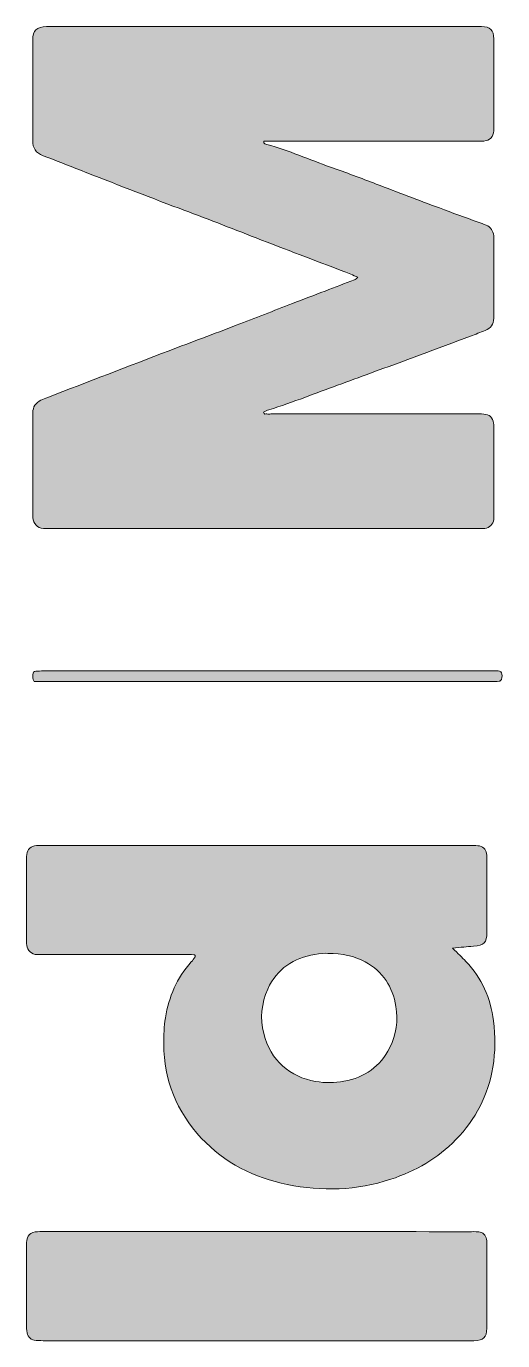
# Model space of a CAD drawing. Header units: millimetres. Extents: x 33 to 239, y -25 to 292.
# Drawn here: x 204.37 to 209.53, y 114.36 to 128.6 of the extents above; entities that cross this region are included whole.
import ezdxf

# ---------------------------------------------------------------- set-up
doc = ezdxf.new("R2010")
doc.units = ezdxf.units.MM
doc.header["$MEASUREMENT"] = 0
doc.layers.add('Layer 1', color=7, linetype='Continuous', lineweight=0)

msp = doc.modelspace()

# ---------------------------------------------------------------- hatches: boundary and pattern name
at = {"layer": 'Layer 1', "true_color": 0x8c8f8e, "transparency": 33554687}
h = msp.add_hatch(color=252, dxfattribs=at)
h.dxf.hatch_style = 2
edge = h.paths.add_edge_path()
edge.add_spline(control_points=[(207.96, 125.878), (207.906, 125.901), (207.858, 125.922), (207.809, 125.941), (207.492, 126.062), (207.174, 126.181), (206.858, 126.305), (206.581, 126.413), (206.304, 126.521), (206.025, 126.625), (205.668, 126.758), (205.314, 126.899), (204.958, 127.037), (204.823, 127.089), (204.689, 127.145), (204.553, 127.195), (204.474, 127.224), (204.44, 127.276), (204.44, 127.359), (204.441, 127.722), (204.44, 128.085), (204.441, 128.448), (204.441, 128.551), (204.484, 128.591), (204.588, 128.595), (204.611, 128.596), (204.634, 128.595), (204.657, 128.595), (206.177, 128.595), (207.696, 128.595), (209.216, 128.595), (209.243, 128.595), (209.27, 128.596), (209.296, 128.595), (209.393, 128.59), (209.427, 128.556), (209.432, 128.462), (209.432, 128.451), (209.432, 128.439), (209.432, 128.428), (209.432, 128.126), (209.432, 127.824), (209.432, 127.522), (209.432, 127.503), (209.433, 127.484), (209.431, 127.465), (209.424, 127.397), (209.389, 127.36), (209.323, 127.354), (209.289, 127.35), (209.254, 127.352), (209.22, 127.352), (208.502, 127.352), (207.784, 127.352), (207.066, 127.352), (207.024, 127.352), (206.982, 127.352), (206.94, 127.352), (206.937, 127.322), (206.96, 127.32), (206.975, 127.316), (207.211, 127.252), (207.434, 127.151), (207.664, 127.071), (207.83, 127.013), (207.994, 126.95), (208.158, 126.888), (208.386, 126.802), (208.614, 126.714), (208.843, 126.629), (208.982, 126.576), (209.122, 126.526), (209.261, 126.475), (209.29, 126.465), (209.319, 126.454), (209.347, 126.443), (209.398, 126.422), (209.423, 126.381), (209.43, 126.328), (209.433, 126.302), (209.432, 126.275), (209.432, 126.248), (209.432, 126), (209.432, 125.751), (209.432, 125.503), (209.432, 125.48), (209.432, 125.457), (209.431, 125.434), (209.427, 125.371), (209.399, 125.325), (209.338, 125.302), (209.285, 125.282), (209.232, 125.261), (209.178, 125.241), (208.817, 125.106), (208.456, 124.972), (208.095, 124.839), (207.858, 124.751), (207.621, 124.667), (207.386, 124.578), (207.257, 124.53), (207.128, 124.483), (206.997, 124.443), (206.976, 124.437), (206.957, 124.426), (206.937, 124.417), (206.943, 124.387), (206.962, 124.401), (206.974, 124.399), (206.988, 124.396), (207.004, 124.398), (207.019, 124.398), (207.752, 124.398), (208.486, 124.398), (209.219, 124.398), (209.253, 124.398), (209.287, 124.399), (209.322, 124.397), (209.385, 124.392), (209.419, 124.361), (209.429, 124.299), (209.432, 124.281), (209.432, 124.261), (209.432, 124.242), (209.432, 123.933), (209.432, 123.623), (209.432, 123.313), (209.432, 123.294), (209.432, 123.275), (209.43, 123.256), (209.422, 123.202), (209.387, 123.166), (209.333, 123.159), (209.307, 123.155), (209.28, 123.157), (209.253, 123.157), (207.71, 123.157), (206.168, 123.157), (204.625, 123.157), (204.602, 123.157), (204.579, 123.155), (204.557, 123.157), (204.491, 123.163), (204.446, 123.209), (204.441, 123.276), (204.44, 123.295), (204.441, 123.314), (204.441, 123.333), (204.441, 123.674), (204.441, 124.014), (204.441, 124.354), (204.441, 124.373), (204.441, 124.392), (204.441, 124.411), (204.442, 124.475), (204.472, 124.52), (204.529, 124.548), (204.552, 124.559), (204.578, 124.568), (204.603, 124.578), (205.04, 124.746), (205.478, 124.915), (205.916, 125.083), (206.158, 125.175), (206.401, 125.266), (206.644, 125.358), (206.847, 125.436), (207.048, 125.516), (207.251, 125.595), (207.368, 125.64), (207.486, 125.684), (207.604, 125.729), (207.711, 125.77), (207.818, 125.811), (207.924, 125.852), (207.934, 125.856), (207.943, 125.865), (207.96, 125.878)], knot_values=[0, 0, 0, 0, 1, 1, 1, 2, 2, 2, 3, 3, 3, 4, 4, 4, 5, 5, 5, 6, 6, 6, 7, 7, 7, 8, 8, 8, 9, 9, 9, 10, 10, 10, 11, 11, 11, 12, 12, 12, 13, 13, 13, 14, 14, 14, 15, 15, 15, 16, 16, 16, 17, 17, 17, 18, 18, 18, 19, 19, 19, 20, 20, 20, 21, 21, 21, 22, 22, 22, 23, 23, 23, 24, 24, 24, 25, 25, 25, 26, 26, 26, 27, 27, 27, 28, 28, 28, 29, 29, 29, 30, 30, 30, 31, 31, 31, 32, 32, 32, 33, 33, 33, 34, 34, 34, 35, 35, 35, 36, 36, 36, 37, 37, 37, 38, 38, 38, 39, 39, 39, 40, 40, 40, 41, 41, 41, 42, 42, 42, 43, 43, 43, 44, 44, 44, 45, 45, 45, 46, 46, 46, 47, 47, 47, 48, 48, 48, 49, 49, 49, 50, 50, 50, 51, 51, 51, 52, 52, 52, 53, 53, 53, 54, 54, 54, 55, 55, 55, 56, 56, 56, 57, 57, 57, 58, 58, 58, 59, 59, 59, 59], degree=3, periodic=0)
at = {"layer": 'Layer 1', "true_color": 0x020202, "transparency": 33554687}
h = msp.add_hatch(color=18, dxfattribs=at)
h.dxf.hatch_style = 2
edge = h.paths.add_edge_path()
edge.add_spline(control_points=[(204.457, 121.501), (204.438, 121.529), (204.441, 121.552), (204.442, 121.575), (204.442, 121.596), (204.452, 121.612), (204.475, 121.613), (204.501, 121.615), (204.528, 121.615), (204.555, 121.615), (206.173, 121.615), (207.791, 121.615), (209.41, 121.615), (209.425, 121.615), (209.441, 121.615), (209.456, 121.616), (209.52, 121.62), (209.527, 121.584), (209.514, 121.524), (209.512, 121.516), (209.499, 121.504), (209.49, 121.503), (209.459, 121.5), (209.429, 121.501), (209.398, 121.501), (209.039, 121.501), (208.681, 121.501), (208.322, 121.501), (207.074, 121.501), (205.825, 121.501), (204.577, 121.501), (204.535, 121.501), (204.494, 121.501), (204.457, 121.501)], knot_values=[0, 0, 0, 0, 1, 1, 1, 2, 2, 2, 3, 3, 3, 4, 4, 4, 5, 5, 5, 6, 6, 6, 7, 7, 7, 8, 8, 8, 9, 9, 9, 10, 10, 10, 11, 11, 11, 11], degree=3, periodic=0)
h = msp.add_hatch(color=18, dxfattribs=at)
h.dxf.hatch_style = 2
edge = h.paths.add_edge_path()
edge.add_spline(control_points=[(208.985, 118.614), (209.043, 118.555), (209.086, 118.513), (209.128, 118.469), (209.301, 118.289), (209.396, 118.072), (209.428, 117.827), (209.449, 117.659), (209.448, 117.491), (209.42, 117.324), (209.369, 117.021), (209.234, 116.761), (209.021, 116.541), (208.823, 116.336), (208.584, 116.2), (208.315, 116.111), (207.946, 115.988), (207.571, 115.979), (207.196, 116.054), (206.837, 116.126), (206.518, 116.286), (206.265, 116.557), (205.998, 116.843), (205.861, 117.183), (205.859, 117.575), (205.858, 117.67), (205.862, 117.765), (205.877, 117.86), (205.914, 118.088), (205.999, 118.292), (206.157, 118.464), (206.172, 118.48), (206.186, 118.499), (206.197, 118.519), (206.204, 118.529), (206.197, 118.542), (206.184, 118.543), (206.15, 118.545), (206.116, 118.545), (206.081, 118.545), (205.585, 118.545), (205.088, 118.545), (204.592, 118.545), (204.558, 118.545), (204.523, 118.547), (204.489, 118.545), (204.424, 118.543), (204.386, 118.594), (204.377, 118.641), (204.371, 118.67), (204.372, 118.702), (204.372, 118.732), (204.372, 119.003), (204.372, 119.275), (204.372, 119.546), (204.372, 119.573), (204.371, 119.6), (204.375, 119.626), (204.384, 119.689), (204.418, 119.719), (204.482, 119.724), (204.508, 119.726), (204.535, 119.725), (204.562, 119.725), (206.097, 119.725), (207.632, 119.725), (209.168, 119.725), (209.198, 119.725), (209.229, 119.726), (209.259, 119.723), (209.31, 119.718), (209.343, 119.688), (209.352, 119.637), (209.356, 119.615), (209.356, 119.591), (209.356, 119.569), (209.356, 119.312), (209.356, 119.056), (209.356, 118.8), (209.356, 118.796), (209.356, 118.793), (209.356, 118.789), (209.354, 118.669), (209.33, 118.645), (209.209, 118.635), (209.141, 118.63), (209.073, 118.623), (208.985, 118.614)], knot_values=[0, 0, 0, 0, 1, 1, 1, 2, 2, 2, 3, 3, 3, 4, 4, 4, 5, 5, 5, 6, 6, 6, 7, 7, 7, 8, 8, 8, 9, 9, 9, 10, 10, 10, 11, 11, 11, 12, 12, 12, 13, 13, 13, 14, 14, 14, 15, 15, 15, 16, 16, 16, 17, 17, 17, 18, 18, 18, 19, 19, 19, 20, 20, 20, 21, 21, 21, 22, 22, 22, 23, 23, 23, 24, 24, 24, 25, 25, 25, 26, 26, 26, 27, 27, 27, 28, 28, 28, 29, 29, 29, 29], degree=3, periodic=0)
edge = h.paths.add_edge_path()
edge.add_spline(control_points=[(207.634, 118.557), (207.601, 118.561), (207.548, 118.555), (207.495, 118.546), (207.262, 118.508), (207.085, 118.391), (206.985, 118.171), (206.914, 118.015), (206.9, 117.853), (206.941, 117.689), (207.012, 117.399), (207.228, 117.215), (207.502, 117.17), (207.605, 117.153), (207.707, 117.153), (207.809, 117.172), (208.033, 117.213), (208.202, 117.33), (208.305, 117.537), (208.376, 117.679), (208.395, 117.829), (208.371, 117.983), (208.337, 118.194), (208.231, 118.359), (208.04, 118.465), (207.92, 118.531), (207.79, 118.555), (207.634, 118.557)], knot_values=[0, 0, 0, 0, 1, 1, 1, 2, 2, 2, 3, 3, 3, 4, 4, 4, 5, 5, 5, 6, 6, 6, 7, 7, 7, 8, 8, 8, 9, 9, 9, 9], degree=3, periodic=0)
edge.add_line((207.634, 118.557), (207.634, 118.557))
h = msp.add_hatch(color=18, dxfattribs=at)
h.dxf.hatch_style = 2
edge = h.paths.add_edge_path()
edge.add_spline(control_points=[(206.863, 115.544), (207.63, 115.544), (208.397, 115.544), (209.164, 115.543), (209.198, 115.543), (209.233, 115.545), (209.267, 115.542), (209.312, 115.537), (209.343, 115.506), (209.352, 115.461), (209.356, 115.439), (209.356, 115.416), (209.356, 115.393), (209.356, 115.103), (209.356, 114.813), (209.356, 114.522), (209.356, 114.515), (209.356, 114.507), (209.356, 114.499), (209.352, 114.396), (209.322, 114.367), (209.215, 114.363), (209.196, 114.363), (209.177, 114.363), (209.158, 114.363), (207.631, 114.363), (206.105, 114.363), (204.579, 114.363), (204.544, 114.363), (204.51, 114.363), (204.476, 114.365), (204.423, 114.369), (204.391, 114.4), (204.38, 114.449), (204.373, 114.478), (204.372, 114.509), (204.372, 114.54), (204.372, 114.819), (204.372, 115.097), (204.372, 115.376), (204.372, 115.391), (204.372, 115.407), (204.373, 115.422), (204.378, 115.504), (204.414, 115.54), (204.493, 115.543), (204.524, 115.545), (204.554, 115.544), (204.585, 115.544), (205.344, 115.544), (206.104, 115.544), (206.863, 115.544)], knot_values=[0, 0, 0, 0, 1, 1, 1, 2, 2, 2, 3, 3, 3, 4, 4, 4, 5, 5, 5, 6, 6, 6, 7, 7, 7, 8, 8, 8, 9, 9, 9, 10, 10, 10, 11, 11, 11, 12, 12, 12, 13, 13, 13, 14, 14, 14, 15, 15, 15, 16, 16, 16, 17, 17, 17, 17], degree=3, periodic=0)

# ---------------------------------------------------------------- linework, layer by layer
at = {"layer": 'Layer 1', "color": 18, "lineweight": 0, "true_color": 0x000000}
for points, knots in [([(207.96, 125.878), (207.943, 125.865), (207.934, 125.856), (207.924, 125.852), (207.818, 125.811), (207.711, 125.77), (207.604, 125.729), (207.486, 125.684), (207.368, 125.64), (207.251, 125.595), (207.048, 125.516), (206.847, 125.436), (206.644, 125.358), (206.401, 125.266), (206.158, 125.175), (205.916, 125.083), (205.478, 124.915), (205.04, 124.746), (204.603, 124.578), (204.578, 124.568), (204.552, 124.559), (204.529, 124.548), (204.472, 124.52), (204.442, 124.475), (204.441, 124.411), (204.441, 124.392), (204.441, 124.373), (204.441, 124.354), (204.441, 124.014), (204.441, 123.674), (204.441, 123.333), (204.441, 123.314), (204.44, 123.295), (204.441, 123.276), (204.446, 123.209), (204.491, 123.163), (204.557, 123.157), (204.579, 123.155), (204.602, 123.157), (204.625, 123.157), (206.168, 123.157), (207.71, 123.157), (209.253, 123.157), (209.28, 123.157), (209.307, 123.155), (209.333, 123.159), (209.387, 123.166), (209.422, 123.202), (209.43, 123.256), (209.432, 123.275), (209.432, 123.294), (209.432, 123.313), (209.432, 123.623), (209.432, 123.933), (209.432, 124.242), (209.432, 124.261), (209.432, 124.281), (209.429, 124.299), (209.419, 124.361), (209.385, 124.392), (209.322, 124.397), (209.287, 124.399), (209.253, 124.398), (209.219, 124.398), (208.486, 124.398), (207.752, 124.398), (207.019, 124.398), (207.004, 124.398), (206.988, 124.396), (206.974, 124.399), (206.962, 124.401), (206.943, 124.387), (206.937, 124.417), (206.957, 124.426), (206.976, 124.437), (206.997, 124.443), (207.128, 124.483), (207.257, 124.53), (207.386, 124.578), (207.621, 124.667), (207.858, 124.751), (208.095, 124.839), (208.456, 124.972), (208.817, 125.106), (209.178, 125.241), (209.232, 125.261), (209.285, 125.282), (209.338, 125.302), (209.399, 125.325), (209.427, 125.371), (209.431, 125.434), (209.432, 125.457), (209.432, 125.48), (209.432, 125.503), (209.432, 125.751), (209.432, 126), (209.432, 126.248), (209.432, 126.275), (209.433, 126.302), (209.43, 126.328), (209.423, 126.381), (209.398, 126.422), (209.347, 126.443), (209.319, 126.454), (209.29, 126.465), (209.261, 126.475), (209.122, 126.526), (208.982, 126.576), (208.843, 126.629), (208.614, 126.714), (208.386, 126.802), (208.158, 126.888), (207.994, 126.95), (207.83, 127.013), (207.664, 127.071), (207.434, 127.151), (207.211, 127.252), (206.975, 127.316), (206.96, 127.32), (206.937, 127.322), (206.94, 127.352), (206.982, 127.352), (207.024, 127.352), (207.066, 127.352), (207.784, 127.352), (208.502, 127.352), (209.22, 127.352), (209.254, 127.352), (209.289, 127.35), (209.323, 127.354), (209.389, 127.36), (209.424, 127.397), (209.431, 127.465), (209.433, 127.484), (209.432, 127.503), (209.432, 127.522), (209.432, 127.824), (209.432, 128.126), (209.432, 128.428), (209.432, 128.439), (209.432, 128.451), (209.432, 128.462), (209.427, 128.556), (209.393, 128.59), (209.296, 128.595), (209.27, 128.596), (209.243, 128.595), (209.216, 128.595), (207.696, 128.595), (206.177, 128.595), (204.657, 128.595), (204.634, 128.595), (204.611, 128.596), (204.588, 128.595), (204.484, 128.591), (204.441, 128.551), (204.441, 128.448), (204.44, 128.085), (204.441, 127.722), (204.44, 127.359), (204.44, 127.276), (204.474, 127.224), (204.553, 127.195), (204.689, 127.145), (204.823, 127.089), (204.958, 127.037), (205.314, 126.899), (205.668, 126.758), (206.025, 126.625), (206.304, 126.521), (206.581, 126.413), (206.858, 126.305), (207.174, 126.181), (207.492, 126.062), (207.809, 125.941), (207.858, 125.922), (207.906, 125.901), (207.96, 125.878)], [0, 0, 0, 0, 1, 1, 1, 2, 2, 2, 3, 3, 3, 4, 4, 4, 5, 5, 5, 6, 6, 6, 7, 7, 7, 8, 8, 8, 9, 9, 9, 10, 10, 10, 11, 11, 11, 12, 12, 12, 13, 13, 13, 14, 14, 14, 15, 15, 15, 16, 16, 16, 17, 17, 17, 18, 18, 18, 19, 19, 19, 20, 20, 20, 21, 21, 21, 22, 22, 22, 23, 23, 23, 24, 24, 24, 25, 25, 25, 26, 26, 26, 27, 27, 27, 28, 28, 28, 29, 29, 29, 30, 30, 30, 31, 31, 31, 32, 32, 32, 33, 33, 33, 34, 34, 34, 35, 35, 35, 36, 36, 36, 37, 37, 37, 38, 38, 38, 39, 39, 39, 40, 40, 40, 41, 41, 41, 42, 42, 42, 43, 43, 43, 44, 44, 44, 45, 45, 45, 46, 46, 46, 47, 47, 47, 48, 48, 48, 49, 49, 49, 50, 50, 50, 51, 51, 51, 52, 52, 52, 53, 53, 53, 54, 54, 54, 55, 55, 55, 56, 56, 56, 57, 57, 57, 58, 58, 58, 59, 59, 59, 59]), ([(207.96, 125.878), (207.906, 125.901), (207.858, 125.922), (207.809, 125.941), (207.492, 126.062), (207.174, 126.181), (206.858, 126.305), (206.581, 126.413), (206.304, 126.521), (206.025, 126.625), (205.668, 126.758), (205.314, 126.899), (204.958, 127.037), (204.823, 127.089), (204.689, 127.145), (204.553, 127.195), (204.474, 127.224), (204.44, 127.276), (204.44, 127.359), (204.441, 127.722), (204.44, 128.085), (204.441, 128.448), (204.441, 128.551), (204.484, 128.591), (204.588, 128.595), (204.611, 128.596), (204.634, 128.595), (204.657, 128.595), (206.177, 128.595), (207.696, 128.595), (209.216, 128.595), (209.243, 128.595), (209.27, 128.596), (209.296, 128.595), (209.393, 128.59), (209.427, 128.556), (209.432, 128.462), (209.432, 128.451), (209.432, 128.439), (209.432, 128.428), (209.432, 128.126), (209.432, 127.824), (209.432, 127.522), (209.432, 127.503), (209.433, 127.484), (209.431, 127.465), (209.424, 127.397), (209.389, 127.36), (209.323, 127.354), (209.289, 127.35), (209.254, 127.352), (209.22, 127.352), (208.502, 127.352), (207.784, 127.352), (207.066, 127.352), (207.024, 127.352), (206.982, 127.352), (206.94, 127.352), (206.937, 127.322), (206.96, 127.32), (206.975, 127.316), (207.211, 127.252), (207.434, 127.151), (207.664, 127.071), (207.83, 127.013), (207.994, 126.95), (208.158, 126.888), (208.386, 126.802), (208.614, 126.714), (208.843, 126.629), (208.982, 126.576), (209.122, 126.526), (209.261, 126.475), (209.29, 126.465), (209.319, 126.454), (209.347, 126.443), (209.398, 126.422), (209.423, 126.381), (209.43, 126.328), (209.433, 126.302), (209.432, 126.275), (209.432, 126.248), (209.432, 126), (209.432, 125.751), (209.432, 125.503), (209.432, 125.48), (209.432, 125.457), (209.431, 125.434), (209.427, 125.371), (209.399, 125.325), (209.338, 125.302), (209.285, 125.282), (209.232, 125.261), (209.178, 125.241), (208.817, 125.106), (208.456, 124.972), (208.095, 124.839), (207.858, 124.751), (207.621, 124.667), (207.386, 124.578), (207.257, 124.53), (207.128, 124.483), (206.997, 124.443), (206.976, 124.437), (206.957, 124.426), (206.937, 124.417), (206.943, 124.387), (206.962, 124.401), (206.974, 124.399), (206.988, 124.396), (207.004, 124.398), (207.019, 124.398), (207.752, 124.398), (208.486, 124.398), (209.219, 124.398), (209.253, 124.398), (209.287, 124.399), (209.322, 124.397), (209.385, 124.392), (209.419, 124.361), (209.429, 124.299), (209.432, 124.281), (209.432, 124.261), (209.432, 124.242), (209.432, 123.933), (209.432, 123.623), (209.432, 123.313), (209.432, 123.294), (209.432, 123.275), (209.43, 123.256), (209.422, 123.202), (209.387, 123.166), (209.333, 123.159), (209.307, 123.155), (209.28, 123.157), (209.253, 123.157), (207.71, 123.157), (206.168, 123.157), (204.625, 123.157), (204.602, 123.157), (204.579, 123.155), (204.557, 123.157), (204.491, 123.163), (204.446, 123.209), (204.441, 123.276), (204.44, 123.295), (204.441, 123.314), (204.441, 123.333), (204.441, 123.674), (204.441, 124.014), (204.441, 124.354), (204.441, 124.373), (204.441, 124.392), (204.441, 124.411), (204.442, 124.475), (204.472, 124.52), (204.529, 124.548), (204.552, 124.559), (204.578, 124.568), (204.603, 124.578), (205.04, 124.746), (205.478, 124.915), (205.916, 125.083), (206.158, 125.175), (206.401, 125.266), (206.644, 125.358), (206.847, 125.436), (207.048, 125.516), (207.251, 125.595), (207.368, 125.64), (207.486, 125.684), (207.604, 125.729), (207.711, 125.77), (207.818, 125.811), (207.924, 125.852), (207.934, 125.856), (207.943, 125.865), (207.96, 125.878)], [0, 0, 0, 0, 1, 1, 1, 2, 2, 2, 3, 3, 3, 4, 4, 4, 5, 5, 5, 6, 6, 6, 7, 7, 7, 8, 8, 8, 9, 9, 9, 10, 10, 10, 11, 11, 11, 12, 12, 12, 13, 13, 13, 14, 14, 14, 15, 15, 15, 16, 16, 16, 17, 17, 17, 18, 18, 18, 19, 19, 19, 20, 20, 20, 21, 21, 21, 22, 22, 22, 23, 23, 23, 24, 24, 24, 25, 25, 25, 26, 26, 26, 27, 27, 27, 28, 28, 28, 29, 29, 29, 30, 30, 30, 31, 31, 31, 32, 32, 32, 33, 33, 33, 34, 34, 34, 35, 35, 35, 36, 36, 36, 37, 37, 37, 38, 38, 38, 39, 39, 39, 40, 40, 40, 41, 41, 41, 42, 42, 42, 43, 43, 43, 44, 44, 44, 45, 45, 45, 46, 46, 46, 47, 47, 47, 48, 48, 48, 49, 49, 49, 50, 50, 50, 51, 51, 51, 52, 52, 52, 53, 53, 53, 54, 54, 54, 55, 55, 55, 56, 56, 56, 57, 57, 57, 58, 58, 58, 59, 59, 59, 59]), ([(204.457, 121.501), (204.494, 121.501), (204.535, 121.501), (204.577, 121.501), (205.825, 121.501), (207.074, 121.501), (208.322, 121.501), (208.681, 121.501), (209.039, 121.501), (209.398, 121.501), (209.429, 121.501), (209.459, 121.5), (209.49, 121.503), (209.499, 121.504), (209.512, 121.516), (209.514, 121.524), (209.527, 121.584), (209.52, 121.62), (209.456, 121.616), (209.441, 121.615), (209.425, 121.615), (209.41, 121.615), (207.791, 121.615), (206.173, 121.615), (204.555, 121.615), (204.528, 121.615), (204.501, 121.615), (204.475, 121.613), (204.452, 121.612), (204.442, 121.596), (204.442, 121.575), (204.441, 121.552), (204.438, 121.529), (204.457, 121.501)], [0, 0, 0, 0, 1, 1, 1, 2, 2, 2, 3, 3, 3, 4, 4, 4, 5, 5, 5, 6, 6, 6, 7, 7, 7, 8, 8, 8, 9, 9, 9, 10, 10, 10, 11, 11, 11, 11]), ([(204.457, 121.501), (204.438, 121.529), (204.441, 121.552), (204.442, 121.575), (204.442, 121.596), (204.452, 121.612), (204.475, 121.613), (204.501, 121.615), (204.528, 121.615), (204.555, 121.615), (206.173, 121.615), (207.791, 121.615), (209.41, 121.615), (209.425, 121.615), (209.441, 121.615), (209.456, 121.616), (209.52, 121.62), (209.527, 121.584), (209.514, 121.524), (209.512, 121.516), (209.499, 121.504), (209.49, 121.503), (209.459, 121.5), (209.429, 121.501), (209.398, 121.501), (209.039, 121.501), (208.681, 121.501), (208.322, 121.501), (207.074, 121.501), (205.825, 121.501), (204.577, 121.501), (204.535, 121.501), (204.494, 121.501), (204.457, 121.501)], [0, 0, 0, 0, 1, 1, 1, 2, 2, 2, 3, 3, 3, 4, 4, 4, 5, 5, 5, 6, 6, 6, 7, 7, 7, 8, 8, 8, 9, 9, 9, 10, 10, 10, 11, 11, 11, 11]), ([(208.985, 118.614), (209.073, 118.623), (209.141, 118.63), (209.209, 118.635), (209.33, 118.645), (209.354, 118.669), (209.356, 118.789), (209.356, 118.793), (209.356, 118.796), (209.356, 118.8), (209.356, 119.056), (209.356, 119.312), (209.356, 119.569), (209.356, 119.591), (209.356, 119.615), (209.352, 119.637), (209.343, 119.688), (209.31, 119.718), (209.259, 119.723), (209.229, 119.726), (209.198, 119.725), (209.168, 119.725), (207.632, 119.725), (206.097, 119.725), (204.562, 119.725), (204.535, 119.725), (204.508, 119.726), (204.482, 119.724), (204.418, 119.719), (204.384, 119.689), (204.375, 119.626), (204.371, 119.6), (204.372, 119.573), (204.372, 119.546), (204.372, 119.275), (204.372, 119.003), (204.372, 118.732), (204.372, 118.702), (204.371, 118.67), (204.377, 118.641), (204.386, 118.594), (204.424, 118.543), (204.489, 118.545), (204.523, 118.547), (204.558, 118.545), (204.592, 118.545), (205.088, 118.545), (205.585, 118.545), (206.081, 118.545), (206.116, 118.545), (206.15, 118.545), (206.184, 118.543), (206.197, 118.542), (206.204, 118.529), (206.197, 118.519), (206.186, 118.499), (206.172, 118.48), (206.157, 118.464), (205.999, 118.292), (205.914, 118.088), (205.877, 117.86), (205.862, 117.765), (205.858, 117.67), (205.859, 117.575), (205.861, 117.183), (205.998, 116.843), (206.265, 116.557), (206.518, 116.286), (206.837, 116.126), (207.196, 116.054), (207.571, 115.979), (207.946, 115.988), (208.315, 116.111), (208.584, 116.2), (208.823, 116.336), (209.021, 116.541), (209.234, 116.761), (209.369, 117.021), (209.42, 117.324), (209.448, 117.491), (209.449, 117.659), (209.428, 117.827), (209.396, 118.072), (209.301, 118.289), (209.128, 118.469), (209.086, 118.513), (209.043, 118.555), (208.985, 118.614)], [0, 0, 0, 0, 1, 1, 1, 2, 2, 2, 3, 3, 3, 4, 4, 4, 5, 5, 5, 6, 6, 6, 7, 7, 7, 8, 8, 8, 9, 9, 9, 10, 10, 10, 11, 11, 11, 12, 12, 12, 13, 13, 13, 14, 14, 14, 15, 15, 15, 16, 16, 16, 17, 17, 17, 18, 18, 18, 19, 19, 19, 20, 20, 20, 21, 21, 21, 22, 22, 22, 23, 23, 23, 24, 24, 24, 25, 25, 25, 26, 26, 26, 27, 27, 27, 28, 28, 28, 29, 29, 29, 29]), ([(208.985, 118.614), (209.043, 118.555), (209.086, 118.513), (209.128, 118.469), (209.301, 118.289), (209.396, 118.072), (209.428, 117.827), (209.449, 117.659), (209.448, 117.491), (209.42, 117.324), (209.369, 117.021), (209.234, 116.761), (209.021, 116.541), (208.823, 116.336), (208.584, 116.2), (208.315, 116.111), (207.946, 115.988), (207.571, 115.979), (207.196, 116.054), (206.837, 116.126), (206.518, 116.286), (206.265, 116.557), (205.998, 116.843), (205.861, 117.183), (205.859, 117.575), (205.858, 117.67), (205.862, 117.765), (205.877, 117.86), (205.914, 118.088), (205.999, 118.292), (206.157, 118.464), (206.172, 118.48), (206.186, 118.499), (206.197, 118.519), (206.204, 118.529), (206.197, 118.542), (206.184, 118.543), (206.15, 118.545), (206.116, 118.545), (206.081, 118.545), (205.585, 118.545), (205.088, 118.545), (204.592, 118.545), (204.558, 118.545), (204.523, 118.547), (204.489, 118.545), (204.424, 118.543), (204.386, 118.594), (204.377, 118.641), (204.371, 118.67), (204.372, 118.702), (204.372, 118.732), (204.372, 119.003), (204.372, 119.275), (204.372, 119.546), (204.372, 119.573), (204.371, 119.6), (204.375, 119.626), (204.384, 119.689), (204.418, 119.719), (204.482, 119.724), (204.508, 119.726), (204.535, 119.725), (204.562, 119.725), (206.097, 119.725), (207.632, 119.725), (209.168, 119.725), (209.198, 119.725), (209.229, 119.726), (209.259, 119.723), (209.31, 119.718), (209.343, 119.688), (209.352, 119.637), (209.356, 119.615), (209.356, 119.591), (209.356, 119.569), (209.356, 119.312), (209.356, 119.056), (209.356, 118.8), (209.356, 118.796), (209.356, 118.793), (209.356, 118.789), (209.354, 118.669), (209.33, 118.645), (209.209, 118.635), (209.141, 118.63), (209.073, 118.623), (208.985, 118.614)], [0, 0, 0, 0, 1, 1, 1, 2, 2, 2, 3, 3, 3, 4, 4, 4, 5, 5, 5, 6, 6, 6, 7, 7, 7, 8, 8, 8, 9, 9, 9, 10, 10, 10, 11, 11, 11, 12, 12, 12, 13, 13, 13, 14, 14, 14, 15, 15, 15, 16, 16, 16, 17, 17, 17, 18, 18, 18, 19, 19, 19, 20, 20, 20, 21, 21, 21, 22, 22, 22, 23, 23, 23, 24, 24, 24, 25, 25, 25, 26, 26, 26, 27, 27, 27, 28, 28, 28, 29, 29, 29, 29]), ([(207.634, 118.557), (207.601, 118.561), (207.548, 118.555), (207.495, 118.546), (207.262, 118.508), (207.085, 118.391), (206.985, 118.171), (206.914, 118.015), (206.9, 117.853), (206.941, 117.689), (207.012, 117.399), (207.228, 117.215), (207.502, 117.17), (207.605, 117.153), (207.707, 117.153), (207.809, 117.172), (208.033, 117.213), (208.202, 117.33), (208.305, 117.537), (208.376, 117.679), (208.395, 117.829), (208.371, 117.983), (208.337, 118.194), (208.231, 118.359), (208.04, 118.465), (207.92, 118.531), (207.79, 118.555), (207.634, 118.557)], [0, 0, 0, 0, 1, 1, 1, 2, 2, 2, 3, 3, 3, 4, 4, 4, 5, 5, 5, 6, 6, 6, 7, 7, 7, 8, 8, 8, 9, 9, 9, 9]), ([(207.634, 118.557), (207.79, 118.555), (207.92, 118.531), (208.04, 118.465), (208.231, 118.359), (208.337, 118.194), (208.371, 117.983), (208.395, 117.829), (208.376, 117.679), (208.305, 117.537), (208.202, 117.33), (208.033, 117.213), (207.809, 117.172), (207.707, 117.153), (207.605, 117.153), (207.502, 117.17), (207.228, 117.215), (207.012, 117.399), (206.941, 117.689), (206.9, 117.853), (206.914, 118.015), (206.985, 118.171), (207.085, 118.391), (207.262, 118.508), (207.495, 118.546), (207.548, 118.555), (207.601, 118.561), (207.634, 118.557)], [0, 0, 0, 0, 1, 1, 1, 2, 2, 2, 3, 3, 3, 4, 4, 4, 5, 5, 5, 6, 6, 6, 7, 7, 7, 8, 8, 8, 9, 9, 9, 9]), ([(206.863, 115.544), (206.104, 115.544), (205.344, 115.544), (204.585, 115.544), (204.554, 115.544), (204.524, 115.545), (204.493, 115.543), (204.414, 115.54), (204.378, 115.504), (204.373, 115.422), (204.372, 115.407), (204.372, 115.391), (204.372, 115.376), (204.372, 115.097), (204.372, 114.819), (204.372, 114.54), (204.372, 114.509), (204.373, 114.478), (204.38, 114.449), (204.391, 114.4), (204.423, 114.369), (204.476, 114.365), (204.51, 114.363), (204.544, 114.363), (204.579, 114.363), (206.105, 114.363), (207.631, 114.363), (209.158, 114.363), (209.177, 114.363), (209.196, 114.363), (209.215, 114.363), (209.322, 114.367), (209.352, 114.396), (209.356, 114.499), (209.356, 114.507), (209.356, 114.515), (209.356, 114.522), (209.356, 114.813), (209.356, 115.103), (209.356, 115.393), (209.356, 115.416), (209.356, 115.439), (209.352, 115.461), (209.343, 115.506), (209.312, 115.537), (209.267, 115.542), (209.233, 115.545), (209.198, 115.543), (209.164, 115.543), (208.397, 115.544), (207.63, 115.544), (206.863, 115.544)], [0, 0, 0, 0, 1, 1, 1, 2, 2, 2, 3, 3, 3, 4, 4, 4, 5, 5, 5, 6, 6, 6, 7, 7, 7, 8, 8, 8, 9, 9, 9, 10, 10, 10, 11, 11, 11, 12, 12, 12, 13, 13, 13, 14, 14, 14, 15, 15, 15, 16, 16, 16, 17, 17, 17, 17]), ([(206.863, 115.544), (207.63, 115.544), (208.397, 115.544), (209.164, 115.543), (209.198, 115.543), (209.233, 115.545), (209.267, 115.542), (209.312, 115.537), (209.343, 115.506), (209.352, 115.461), (209.356, 115.439), (209.356, 115.416), (209.356, 115.393), (209.356, 115.103), (209.356, 114.813), (209.356, 114.522), (209.356, 114.515), (209.356, 114.507), (209.356, 114.499), (209.352, 114.396), (209.322, 114.367), (209.215, 114.363), (209.196, 114.363), (209.177, 114.363), (209.158, 114.363), (207.631, 114.363), (206.105, 114.363), (204.579, 114.363), (204.544, 114.363), (204.51, 114.363), (204.476, 114.365), (204.423, 114.369), (204.391, 114.4), (204.38, 114.449), (204.373, 114.478), (204.372, 114.509), (204.372, 114.54), (204.372, 114.819), (204.372, 115.097), (204.372, 115.376), (204.372, 115.391), (204.372, 115.407), (204.373, 115.422), (204.378, 115.504), (204.414, 115.54), (204.493, 115.543), (204.524, 115.545), (204.554, 115.544), (204.585, 115.544), (205.344, 115.544), (206.104, 115.544), (206.863, 115.544)], [0, 0, 0, 0, 1, 1, 1, 2, 2, 2, 3, 3, 3, 4, 4, 4, 5, 5, 5, 6, 6, 6, 7, 7, 7, 8, 8, 8, 9, 9, 9, 10, 10, 10, 11, 11, 11, 12, 12, 12, 13, 13, 13, 14, 14, 14, 15, 15, 15, 16, 16, 16, 17, 17, 17, 17])]:
    msp.add_open_spline(points, degree=3, knots=knots, dxfattribs=at)
at = {"layer": 'Layer 1'}
for points, knots in [([(207.96, 125.878), (207.906, 125.901), (207.858, 125.922), (207.809, 125.941), (207.492, 126.062), (207.174, 126.181), (206.858, 126.305), (206.581, 126.413), (206.304, 126.521), (206.025, 126.625), (205.668, 126.758), (205.314, 126.899), (204.958, 127.037), (204.823, 127.089), (204.689, 127.145), (204.553, 127.195), (204.474, 127.224), (204.44, 127.276), (204.44, 127.359), (204.441, 127.722), (204.44, 128.085), (204.441, 128.448), (204.441, 128.551), (204.484, 128.591), (204.588, 128.595), (204.611, 128.596), (204.634, 128.595), (204.657, 128.595), (206.177, 128.595), (207.696, 128.595), (209.216, 128.595), (209.243, 128.595), (209.27, 128.596), (209.296, 128.595), (209.393, 128.59), (209.427, 128.556), (209.432, 128.462), (209.432, 128.451), (209.432, 128.439), (209.432, 128.428), (209.432, 128.126), (209.432, 127.824), (209.432, 127.522), (209.432, 127.503), (209.433, 127.484), (209.431, 127.465), (209.424, 127.397), (209.389, 127.36), (209.323, 127.354), (209.289, 127.35), (209.254, 127.352), (209.22, 127.352), (208.502, 127.352), (207.784, 127.352), (207.066, 127.352), (207.024, 127.352), (206.982, 127.352), (206.94, 127.352), (206.937, 127.322), (206.96, 127.32), (206.975, 127.316), (207.211, 127.252), (207.434, 127.151), (207.664, 127.071), (207.83, 127.013), (207.994, 126.95), (208.158, 126.888), (208.386, 126.802), (208.614, 126.714), (208.843, 126.629), (208.982, 126.576), (209.122, 126.526), (209.261, 126.475), (209.29, 126.465), (209.319, 126.454), (209.347, 126.443), (209.398, 126.422), (209.423, 126.381), (209.43, 126.328), (209.433, 126.302), (209.432, 126.275), (209.432, 126.248), (209.432, 126), (209.432, 125.751), (209.432, 125.503), (209.432, 125.48), (209.432, 125.457), (209.431, 125.434), (209.427, 125.371), (209.399, 125.325), (209.338, 125.302), (209.285, 125.282), (209.232, 125.261), (209.178, 125.241), (208.817, 125.106), (208.456, 124.972), (208.095, 124.839), (207.858, 124.751), (207.621, 124.667), (207.386, 124.578), (207.257, 124.53), (207.128, 124.483), (206.997, 124.443), (206.976, 124.437), (206.957, 124.426), (206.937, 124.417), (206.943, 124.387), (206.962, 124.401), (206.974, 124.399), (206.988, 124.396), (207.004, 124.398), (207.019, 124.398), (207.752, 124.398), (208.486, 124.398), (209.219, 124.398), (209.253, 124.398), (209.287, 124.399), (209.322, 124.397), (209.385, 124.392), (209.419, 124.361), (209.429, 124.299), (209.432, 124.281), (209.432, 124.261), (209.432, 124.242), (209.432, 123.933), (209.432, 123.623), (209.432, 123.313), (209.432, 123.294), (209.432, 123.275), (209.43, 123.256), (209.422, 123.202), (209.387, 123.166), (209.333, 123.159), (209.307, 123.155), (209.28, 123.157), (209.253, 123.157), (207.71, 123.157), (206.168, 123.157), (204.625, 123.157), (204.602, 123.157), (204.579, 123.155), (204.557, 123.157), (204.491, 123.163), (204.446, 123.209), (204.441, 123.276), (204.44, 123.295), (204.441, 123.314), (204.441, 123.333), (204.441, 123.674), (204.441, 124.014), (204.441, 124.354), (204.441, 124.373), (204.441, 124.392), (204.441, 124.411), (204.442, 124.475), (204.472, 124.52), (204.529, 124.548), (204.552, 124.559), (204.578, 124.568), (204.603, 124.578), (205.04, 124.746), (205.478, 124.915), (205.916, 125.083), (206.158, 125.175), (206.401, 125.266), (206.644, 125.358), (206.847, 125.436), (207.048, 125.516), (207.251, 125.595), (207.368, 125.64), (207.486, 125.684), (207.604, 125.729), (207.711, 125.77), (207.818, 125.811), (207.924, 125.852), (207.934, 125.856), (207.943, 125.865), (207.96, 125.878)], [0, 0, 0, 0, 1, 1, 1, 2, 2, 2, 3, 3, 3, 4, 4, 4, 5, 5, 5, 6, 6, 6, 7, 7, 7, 8, 8, 8, 9, 9, 9, 10, 10, 10, 11, 11, 11, 12, 12, 12, 13, 13, 13, 14, 14, 14, 15, 15, 15, 16, 16, 16, 17, 17, 17, 18, 18, 18, 19, 19, 19, 20, 20, 20, 21, 21, 21, 22, 22, 22, 23, 23, 23, 24, 24, 24, 25, 25, 25, 26, 26, 26, 27, 27, 27, 28, 28, 28, 29, 29, 29, 30, 30, 30, 31, 31, 31, 32, 32, 32, 33, 33, 33, 34, 34, 34, 35, 35, 35, 36, 36, 36, 37, 37, 37, 38, 38, 38, 39, 39, 39, 40, 40, 40, 41, 41, 41, 42, 42, 42, 43, 43, 43, 44, 44, 44, 45, 45, 45, 46, 46, 46, 47, 47, 47, 48, 48, 48, 49, 49, 49, 50, 50, 50, 51, 51, 51, 52, 52, 52, 53, 53, 53, 54, 54, 54, 55, 55, 55, 56, 56, 56, 57, 57, 57, 58, 58, 58, 59, 59, 59, 59]), ([(204.457, 121.501), (204.438, 121.529), (204.441, 121.552), (204.442, 121.575), (204.442, 121.596), (204.452, 121.612), (204.475, 121.613), (204.501, 121.615), (204.528, 121.615), (204.555, 121.615), (206.173, 121.615), (207.791, 121.615), (209.41, 121.615), (209.425, 121.615), (209.441, 121.615), (209.456, 121.616), (209.52, 121.62), (209.527, 121.584), (209.514, 121.524), (209.512, 121.516), (209.499, 121.504), (209.49, 121.503), (209.459, 121.5), (209.429, 121.501), (209.398, 121.501), (209.039, 121.501), (208.681, 121.501), (208.322, 121.501), (207.074, 121.501), (205.825, 121.501), (204.577, 121.501), (204.535, 121.501), (204.494, 121.501), (204.457, 121.501)], [0, 0, 0, 0, 1, 1, 1, 2, 2, 2, 3, 3, 3, 4, 4, 4, 5, 5, 5, 6, 6, 6, 7, 7, 7, 8, 8, 8, 9, 9, 9, 10, 10, 10, 11, 11, 11, 11]), ([(208.985, 118.614), (209.043, 118.555), (209.086, 118.513), (209.128, 118.469), (209.301, 118.289), (209.396, 118.072), (209.428, 117.827), (209.449, 117.659), (209.448, 117.491), (209.42, 117.324), (209.369, 117.021), (209.234, 116.761), (209.021, 116.541), (208.823, 116.336), (208.584, 116.2), (208.315, 116.111), (207.946, 115.988), (207.571, 115.979), (207.196, 116.054), (206.837, 116.126), (206.518, 116.286), (206.265, 116.557), (205.998, 116.843), (205.861, 117.183), (205.859, 117.575), (205.858, 117.67), (205.862, 117.765), (205.877, 117.86), (205.914, 118.088), (205.999, 118.292), (206.157, 118.464), (206.172, 118.48), (206.186, 118.499), (206.197, 118.519), (206.204, 118.529), (206.197, 118.542), (206.184, 118.543), (206.15, 118.545), (206.116, 118.545), (206.081, 118.545), (205.585, 118.545), (205.088, 118.545), (204.592, 118.545), (204.558, 118.545), (204.523, 118.547), (204.489, 118.545), (204.424, 118.543), (204.386, 118.594), (204.377, 118.641), (204.371, 118.67), (204.372, 118.702), (204.372, 118.732), (204.372, 119.003), (204.372, 119.275), (204.372, 119.546), (204.372, 119.573), (204.371, 119.6), (204.375, 119.626), (204.384, 119.689), (204.418, 119.719), (204.482, 119.724), (204.508, 119.726), (204.535, 119.725), (204.562, 119.725), (206.097, 119.725), (207.632, 119.725), (209.168, 119.725), (209.198, 119.725), (209.229, 119.726), (209.259, 119.723), (209.31, 119.718), (209.343, 119.688), (209.352, 119.637), (209.356, 119.615), (209.356, 119.591), (209.356, 119.569), (209.356, 119.312), (209.356, 119.056), (209.356, 118.8), (209.356, 118.796), (209.356, 118.793), (209.356, 118.789), (209.354, 118.669), (209.33, 118.645), (209.209, 118.635), (209.141, 118.63), (209.073, 118.623), (208.985, 118.614)], [0, 0, 0, 0, 1, 1, 1, 2, 2, 2, 3, 3, 3, 4, 4, 4, 5, 5, 5, 6, 6, 6, 7, 7, 7, 8, 8, 8, 9, 9, 9, 10, 10, 10, 11, 11, 11, 12, 12, 12, 13, 13, 13, 14, 14, 14, 15, 15, 15, 16, 16, 16, 17, 17, 17, 18, 18, 18, 19, 19, 19, 20, 20, 20, 21, 21, 21, 22, 22, 22, 23, 23, 23, 24, 24, 24, 25, 25, 25, 26, 26, 26, 27, 27, 27, 28, 28, 28, 29, 29, 29, 29]), ([(207.634, 118.557), (207.601, 118.561), (207.548, 118.555), (207.495, 118.546), (207.262, 118.508), (207.085, 118.391), (206.985, 118.171), (206.914, 118.015), (206.9, 117.853), (206.941, 117.689), (207.012, 117.399), (207.228, 117.215), (207.502, 117.17), (207.605, 117.153), (207.707, 117.153), (207.809, 117.172), (208.033, 117.213), (208.202, 117.33), (208.305, 117.537), (208.376, 117.679), (208.395, 117.829), (208.371, 117.983), (208.337, 118.194), (208.231, 118.359), (208.04, 118.465), (207.92, 118.531), (207.79, 118.555), (207.634, 118.557)], [0, 0, 0, 0, 1, 1, 1, 2, 2, 2, 3, 3, 3, 4, 4, 4, 5, 5, 5, 6, 6, 6, 7, 7, 7, 8, 8, 8, 9, 9, 9, 9]), ([(206.863, 115.544), (207.63, 115.544), (208.397, 115.544), (209.164, 115.543), (209.198, 115.543), (209.233, 115.545), (209.267, 115.542), (209.312, 115.537), (209.343, 115.506), (209.352, 115.461), (209.356, 115.439), (209.356, 115.416), (209.356, 115.393), (209.356, 115.103), (209.356, 114.813), (209.356, 114.522), (209.356, 114.515), (209.356, 114.507), (209.356, 114.499), (209.352, 114.396), (209.322, 114.367), (209.215, 114.363), (209.196, 114.363), (209.177, 114.363), (209.158, 114.363), (207.631, 114.363), (206.105, 114.363), (204.579, 114.363), (204.544, 114.363), (204.51, 114.363), (204.476, 114.365), (204.423, 114.369), (204.391, 114.4), (204.38, 114.449), (204.373, 114.478), (204.372, 114.509), (204.372, 114.54), (204.372, 114.819), (204.372, 115.097), (204.372, 115.376), (204.372, 115.391), (204.372, 115.407), (204.373, 115.422), (204.378, 115.504), (204.414, 115.54), (204.493, 115.543), (204.524, 115.545), (204.554, 115.544), (204.585, 115.544), (205.344, 115.544), (206.104, 115.544), (206.863, 115.544)], [0, 0, 0, 0, 1, 1, 1, 2, 2, 2, 3, 3, 3, 4, 4, 4, 5, 5, 5, 6, 6, 6, 7, 7, 7, 8, 8, 8, 9, 9, 9, 10, 10, 10, 11, 11, 11, 12, 12, 12, 13, 13, 13, 14, 14, 14, 15, 15, 15, 16, 16, 16, 17, 17, 17, 17])]:
    msp.add_open_spline(points, degree=3, knots=knots, dxfattribs=at)

doc.saveas('drawing.dxf')
